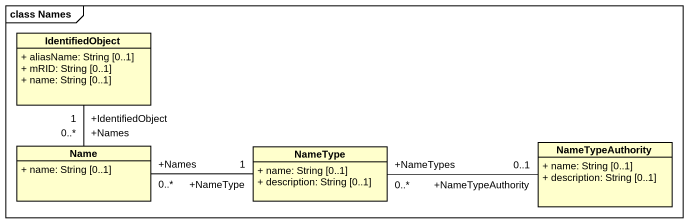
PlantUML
@startuml
mainframe class Names
hide circle
hide empty members
skinparam classAttributeIconSize 0
class IdentifiedObject {
  + aliasName: String [0..1]
  + mRID: String [0..1]
  + name: String [0..1]
}
class Name {
  + name: String [0..1]
}
class NameType {
  + name: String [0..1]
  + description: String [0..1]
}
class NameTypeAuthority {
  + name: String [0..1]
  + description: String [0..1]
}
Name "+Names\n0..*" -up- "+IdentifiedObject\n1" IdentifiedObject
Name "+Names\n0..*" -right- "+NameType\n1" NameType
NameType "+NameTypes\n0..*" -right- "+NameTypeAuthority\n0..1" NameTypeAuthority
@enduml
